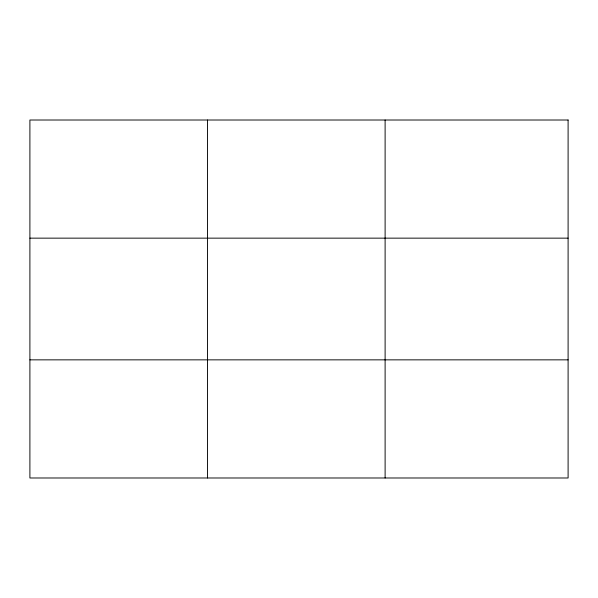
<?xml version="1.0" encoding="UTF-8"?>
<svg xmlns="http://www.w3.org/2000/svg" width="598" height="598" viewBox="0 0 598 598"><rect width="100%" height="100%" fill="white"/><g stroke="black" fill="none" stroke-linecap="round" stroke-linejoin="round"><path stroke-width="0.9" d="M207.506 120.011L207.506 477.989M385.112 120.011L385.112 477.989M29.9 238.146L568.1 238.146M29.9 359.854L568.1 359.854M568.1 120.011L568.1 477.989L29.9 477.989L29.9 120.011L568.1 120.011"/></g></svg>
